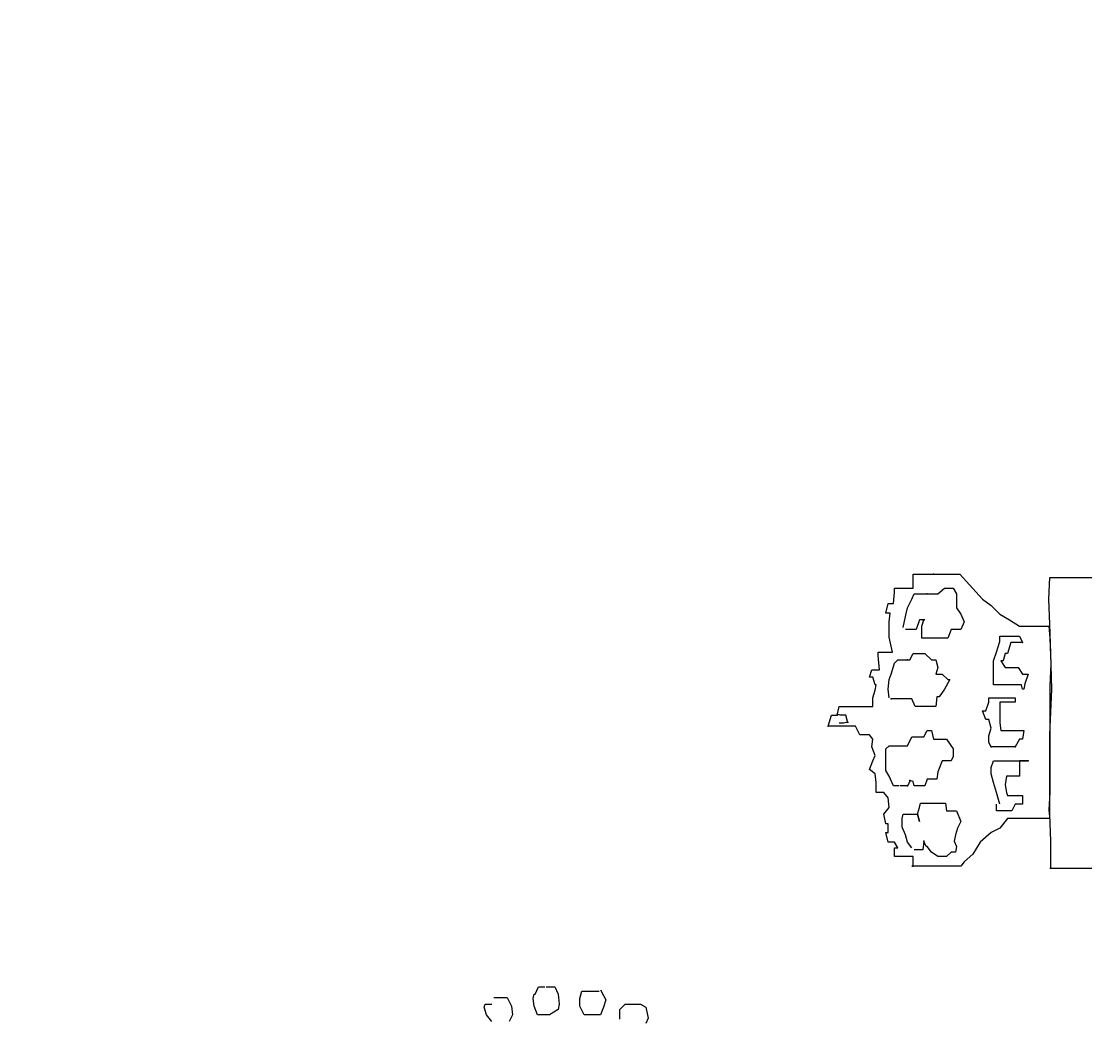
# Model space of a CAD drawing. Extents: x 729854 to 730444, y 4373781 to 4374808.
# Drawn here: x 729875.6 to 729885.4, y 4374648.42 to 4374657.61 of the extents above; entities that cross this region are included whole.
import ezdxf

# ---------------------------------------------------------------- set-up
doc = ezdxf.new("R2010")
doc.units = 0
doc.layers.get('0').update_dxf_attribs({"linetype": 'CONTINUOUS'})

msp = doc.modelspace()

# ---------------------------------------------------------------- linework, layer by layer
at = {"color": 0, "linetype": 'CONTINUOUS'}
for p, q in [((729883.81, 4374652.39), (729883.81, 4374652.52)), ((729883.81, 4374652.52), (729883.84, 4374652.52)), ((729883.81, 4374652.39), (729883.81, 4374652.52)), ((729883.81, 4374652.52), (729883.84, 4374652.52)), ((729883.84, 4374652.52), (729883.88, 4374652.52)), ((729883.84, 4374652.52), (729883.88, 4374652.52)), ((729883.88, 4374652.52), (729883.92, 4374652.52)), ((729883.88, 4374652.52), (729883.92, 4374652.52)), ((729883.92, 4374652.52), (729883.94, 4374652.52)), ((729883.92, 4374652.52), (729883.94, 4374652.52)), ((729883.94, 4374652.52), (729884, 4374652.52)), ((729883.94, 4374652.52), (729884, 4374652.52)), ((729884, 4374652.52), (729884.05, 4374652.52)), ((729884, 4374652.52), (729884.05, 4374652.52)), ((729884.05, 4374652.52), (729884.09, 4374652.52)), ((729884.05, 4374652.52), (729884.09, 4374652.52)), ((729884.09, 4374652.52), (729884.14, 4374652.52)), ((729884.09, 4374652.52), (729884.14, 4374652.52)), ((729884.14, 4374652.52), (729884.19, 4374652.52)), ((729884.14, 4374652.52), (729884.19, 4374652.52)), ((729884.19, 4374652.52), (729884.24, 4374652.52)), ((729884.19, 4374652.52), (729884.24, 4374652.52)), ((729884.24, 4374652.52), (729884.33, 4374652.42)), ((729884.24, 4374652.52), (729884.33, 4374652.42)), ((729885.06, 4374652.29), (729885.07, 4374652.49)), ((729885.06, 4374652.29), (729885.07, 4374652.49)), ((729885.07, 4374652.49), (729885.14, 4374652.49)), ((729885.07, 4374652.49), (729885.14, 4374652.49)), ((729885.14, 4374652.49), (729885.29, 4374652.49)), ((729885.14, 4374652.49), (729885.29, 4374652.49)), ((729885.29, 4374652.49), (729885.5, 4374652.49)), ((729885.29, 4374652.49), (729885.5, 4374652.49)), ((729883.64, 4374652.35), (729883.64, 4374652.39)), ((729883.64, 4374652.39), (729883.68, 4374652.39)), ((729883.64, 4374652.35), (729883.64, 4374652.39)), ((729883.64, 4374652.39), (729883.68, 4374652.39)), ((729883.68, 4374652.39), (729883.72, 4374652.39)), ((729883.68, 4374652.39), (729883.72, 4374652.39)), ((729883.72, 4374652.39), (729883.76, 4374652.39)), ((729883.72, 4374652.39), (729883.76, 4374652.39)), ((729883.76, 4374652.39), (729883.81, 4374652.39)), ((729883.76, 4374652.39), (729883.81, 4374652.39)), ((729884.04, 4374652.34), (729884.1, 4374652.39)), ((729884.04, 4374652.34), (729884.1, 4374652.39)), ((729884.1, 4374652.39), (729884.18, 4374652.39)), ((729884.1, 4374652.39), (729884.18, 4374652.39)), ((729884.18, 4374652.39), (729884.21, 4374652.34)), ((729884.18, 4374652.39), (729884.21, 4374652.34)), ((729884.33, 4374652.42), (729884.45, 4374652.29)), ((729884.33, 4374652.42), (729884.45, 4374652.29)), ((729883.63, 4374652.25), (729883.64, 4374652.35)), ((729883.63, 4374652.25), (729883.64, 4374652.35)), ((729883.76, 4374652.21), (729883.8, 4374652.29)), ((729883.76, 4374652.21), (729883.8, 4374652.29)), ((729883.8, 4374652.29), (729883.82, 4374652.34)), ((729883.8, 4374652.29), (729883.82, 4374652.34)), ((729883.82, 4374652.34), (729883.87, 4374652.34)), ((729883.82, 4374652.34), (729883.87, 4374652.34)), ((729883.87, 4374652.34), (729883.92, 4374652.34)), ((729883.87, 4374652.34), (729883.92, 4374652.34)), ((729883.92, 4374652.34), (729883.94, 4374652.34)), ((729883.92, 4374652.34), (729883.94, 4374652.34)), ((729883.94, 4374652.34), (729883.98, 4374652.34)), ((729883.94, 4374652.34), (729883.98, 4374652.34)), ((729883.98, 4374652.34), (729884, 4374652.34)), ((729883.98, 4374652.34), (729884, 4374652.34)), ((729884, 4374652.34), (729884.04, 4374652.34)), ((729884, 4374652.34), (729884.04, 4374652.34)), ((729884.21, 4374652.34), (729884.21, 4374652.27)), ((729884.21, 4374652.34), (729884.21, 4374652.27)), ((729884.45, 4374652.29), (729884.53, 4374652.23)), ((729884.45, 4374652.29), (729884.53, 4374652.23)), ((729885.07, 4374652.06), (729885.06, 4374652.29)), ((729885.07, 4374652.06), (729885.06, 4374652.29)), ((729883.56, 4374652.16), (729883.58, 4374652.25)), ((729883.56, 4374652.16), (729883.58, 4374652.25)), ((729883.58, 4374652.25), (729883.63, 4374652.25)), ((729883.58, 4374652.25), (729883.63, 4374652.25)), ((729883.74, 4374652.13), (729883.76, 4374652.21)), ((729883.74, 4374652.13), (729883.76, 4374652.21)), ((729884.21, 4374652.27), (729884.21, 4374652.21)), ((729884.21, 4374652.27), (729884.21, 4374652.21)), ((729884.21, 4374652.21), (729884.25, 4374652.15)), ((729884.21, 4374652.21), (729884.25, 4374652.15)), ((729884.53, 4374652.23), (729884.61, 4374652.15)), ((729884.53, 4374652.23), (729884.61, 4374652.15)), ((729883.6, 4374652.16), (729883.56, 4374652.16)), ((729883.6, 4374652.16), (729883.56, 4374652.16)), ((729883.59, 4374652.08), (729883.6, 4374652.16)), ((729883.59, 4374652.08), (729883.6, 4374652.16)), ((729883.59, 4374651.94), (729883.59, 4374652.08)), ((729883.59, 4374651.94), (729883.59, 4374652.08)), ((729883.72, 4374652.03), (729883.74, 4374652.13)), ((729883.72, 4374652.03), (729883.74, 4374652.13)), ((729883.87, 4374652.1), (729883.84, 4374652.01)), ((729883.87, 4374652.1), (729883.84, 4374652.01)), ((729883.89, 4374652.1), (729883.87, 4374652.1)), ((729883.89, 4374652.1), (729883.87, 4374652.1)), ((729883.89, 4374652.04), (729883.91, 4374652.1)), ((729883.91, 4374652.1), (729883.89, 4374652.1)), ((729883.89, 4374652.04), (729883.91, 4374652.1)), ((729883.91, 4374652.1), (729883.89, 4374652.1)), ((729883.91, 4374652.1), (729883.92, 4374652.1)), ((729883.92, 4374652.1), (729883.91, 4374652.1)), ((729883.91, 4374652.1), (729883.92, 4374652.1)), ((729883.92, 4374652.1), (729883.91, 4374652.1)), ((729884.25, 4374652.15), (729884.28, 4374652.08)), ((729884.25, 4374652.15), (729884.28, 4374652.08)), ((729884.28, 4374652.08), (729884.25, 4374652.01)), ((729884.28, 4374652.08), (729884.25, 4374652.01)), ((729884.61, 4374652.15), (729884.7, 4374652.1)), ((729884.61, 4374652.15), (729884.7, 4374652.1)), ((729884.7, 4374652.1), (729884.79, 4374652.04)), ((729884.7, 4374652.1), (729884.79, 4374652.04)), ((729883.76, 4374652.01), (729883.74, 4374652.01)), ((729883.76, 4374652.01), (729883.74, 4374652.01)), ((729883.8, 4374652.01), (729883.76, 4374652.01)), ((729883.8, 4374652.01), (729883.76, 4374652.01)), ((729883.84, 4374652.01), (729883.8, 4374652.01)), ((729883.84, 4374652.01), (729883.8, 4374652.01)), ((729883.89, 4374651.93), (729883.89, 4374652.04)), ((729883.89, 4374651.93), (729883.89, 4374652.04)), ((729884.16, 4374652.01), (729884.13, 4374651.93)), ((729884.16, 4374652.01), (729884.13, 4374651.93)), ((729884.19, 4374652.01), (729884.16, 4374652.01)), ((729884.19, 4374652.01), (729884.16, 4374652.01)), ((729884.25, 4374652.01), (729884.19, 4374652.01)), ((729884.25, 4374652.01), (729884.19, 4374652.01)), ((729884.79, 4374652.04), (729884.83, 4374652.04)), ((729884.79, 4374652.04), (729884.83, 4374652.04)), ((729884.83, 4374652.04), (729884.9, 4374652.04)), ((729884.83, 4374652.04), (729884.9, 4374652.04)), ((729884.9, 4374652.04), (729884.99, 4374652.04)), ((729884.9, 4374652.04), (729884.99, 4374652.04)), ((729884.99, 4374652.04), (729885.02, 4374652.04)), ((729884.99, 4374652.04), (729885.02, 4374652.04)), ((729885.02, 4374652.04), (729885.06, 4374652.04)), ((729885.02, 4374652.04), (729885.06, 4374652.04)), ((729885.06, 4374652.04), (729885.07, 4374651.93)), ((729885.06, 4374652.04), (729885.07, 4374651.93)), ((729885.08, 4374651.79), (729885.07, 4374652.06)), ((729885.08, 4374651.79), (729885.07, 4374652.06)), ((729883.62, 4374651.8), (729883.59, 4374651.94)), ((729883.62, 4374651.8), (729883.59, 4374651.94)), ((729883.92, 4374651.93), (729883.89, 4374651.93)), ((729883.92, 4374651.93), (729883.89, 4374651.93)), ((729883.98, 4374651.93), (729883.92, 4374651.93)), ((729883.98, 4374651.93), (729883.92, 4374651.93)), ((729884.03, 4374651.93), (729883.98, 4374651.93)), ((729884.03, 4374651.93), (729883.98, 4374651.93)), ((729884.1, 4374651.93), (729884.03, 4374651.93)), ((729884.1, 4374651.93), (729884.03, 4374651.93)), ((729884.13, 4374651.93), (729884.1, 4374651.93)), ((729884.13, 4374651.93), (729884.1, 4374651.93)), ((729884.58, 4374651.8), (729884.61, 4374651.9)), ((729884.58, 4374651.8), (729884.61, 4374651.9)), ((729884.61, 4374651.9), (729884.61, 4374651.95)), ((729884.61, 4374651.95), (729884.64, 4374651.95)), ((729884.61, 4374651.9), (729884.61, 4374651.95)), ((729884.61, 4374651.95), (729884.64, 4374651.95)), ((729884.64, 4374651.95), (729884.68, 4374651.95)), ((729884.64, 4374651.95), (729884.68, 4374651.95)), ((729884.68, 4374651.95), (729884.72, 4374651.95)), ((729884.68, 4374651.95), (729884.72, 4374651.95)), ((729884.71, 4374651.89), (729884.68, 4374651.79)), ((729884.71, 4374651.89), (729884.68, 4374651.79)), ((729884.75, 4374651.89), (729884.71, 4374651.89)), ((729884.75, 4374651.89), (729884.71, 4374651.89)), ((729884.72, 4374651.95), (729884.79, 4374651.95)), ((729884.72, 4374651.95), (729884.79, 4374651.95)), ((729884.82, 4374651.89), (729884.75, 4374651.89)), ((729884.82, 4374651.89), (729884.75, 4374651.89)), ((729884.79, 4374651.95), (729884.82, 4374651.89)), ((729884.79, 4374651.95), (729884.82, 4374651.89)), ((729885.07, 4374651.93), (729885.08, 4374651.69)), ((729885.07, 4374651.93), (729885.08, 4374651.69)), ((729883.49, 4374651.77), (729883.49, 4374651.8)), ((729883.49, 4374651.8), (729883.51, 4374651.8)), ((729883.49, 4374651.77), (729883.49, 4374651.8)), ((729883.49, 4374651.8), (729883.51, 4374651.8)), ((729883.51, 4374651.8), (729883.55, 4374651.8)), ((729883.51, 4374651.8), (729883.55, 4374651.8)), ((729883.55, 4374651.8), (729883.59, 4374651.8)), ((729883.55, 4374651.8), (729883.59, 4374651.8)), ((729883.59, 4374651.8), (729883.62, 4374651.8)), ((729883.59, 4374651.8), (729883.62, 4374651.8)), ((729883.78, 4374651.73), (729883.81, 4374651.79)), ((729883.78, 4374651.73), (729883.81, 4374651.79)), ((729883.81, 4374651.79), (729883.84, 4374651.79)), ((729883.81, 4374651.79), (729883.84, 4374651.79)), ((729883.84, 4374651.79), (729883.92, 4374651.79)), ((729883.84, 4374651.79), (729883.92, 4374651.79)), ((729883.92, 4374651.79), (729883.98, 4374651.73)), ((729883.92, 4374651.79), (729883.98, 4374651.73)), ((729884.55, 4374651.72), (729884.58, 4374651.8)), ((729884.55, 4374651.72), (729884.58, 4374651.8)), ((729884.66, 4374651.79), (729884.64, 4374651.72)), ((729884.66, 4374651.79), (729884.64, 4374651.72)), ((729884.68, 4374651.79), (729884.66, 4374651.79)), ((729884.68, 4374651.79), (729884.66, 4374651.79)), ((729885.09, 4374651.46), (729885.08, 4374651.79)), ((729885.09, 4374651.46), (729885.08, 4374651.79)), ((729883.5, 4374651.64), (729883.49, 4374651.77)), ((729883.5, 4374651.64), (729883.49, 4374651.77)), ((729883.61, 4374651.6), (729883.64, 4374651.7)), ((729883.61, 4374651.6), (729883.64, 4374651.7)), ((729883.64, 4374651.7), (729883.67, 4374651.73)), ((729883.64, 4374651.7), (729883.67, 4374651.73)), ((729883.67, 4374651.73), (729883.69, 4374651.73)), ((729883.67, 4374651.73), (729883.69, 4374651.73)), ((729883.69, 4374651.73), (729883.72, 4374651.73)), ((729883.69, 4374651.73), (729883.72, 4374651.73)), ((729883.72, 4374651.73), (729883.76, 4374651.73)), ((729883.72, 4374651.73), (729883.76, 4374651.73)), ((729883.76, 4374651.73), (729883.78, 4374651.73)), ((729883.76, 4374651.73), (729883.78, 4374651.73)), ((729883.98, 4374651.73), (729884.02, 4374651.73)), ((729883.98, 4374651.73), (729884.02, 4374651.73)), ((729884.02, 4374651.73), (729884.04, 4374651.66)), ((729884.02, 4374651.73), (729884.04, 4374651.66)), ((729884.55, 4374651.66), (729884.55, 4374651.72)), ((729884.55, 4374651.66), (729884.55, 4374651.72)), ((729884.64, 4374651.72), (729884.62, 4374651.72)), ((729884.62, 4374651.72), (729884.66, 4374651.66)), ((729884.64, 4374651.72), (729884.62, 4374651.72)), ((729884.62, 4374651.72), (729884.66, 4374651.66)), ((729885.08, 4374651.69), (729885.07, 4374651.49)), ((729885.08, 4374651.69), (729885.07, 4374651.49)), ((729883.41, 4374651.57), (729883.43, 4374651.64)), ((729883.41, 4374651.57), (729883.43, 4374651.64)), ((729883.43, 4374651.64), (729883.46, 4374651.64)), ((729883.43, 4374651.64), (729883.46, 4374651.64)), ((729883.46, 4374651.64), (729883.49, 4374651.64)), ((729883.46, 4374651.64), (729883.49, 4374651.64)), ((729883.49, 4374651.64), (729883.5, 4374651.64)), ((729883.49, 4374651.64), (729883.5, 4374651.64)), ((729883.59, 4374651.55), (729883.61, 4374651.6)), ((729883.59, 4374651.55), (729883.61, 4374651.6)), ((729884.04, 4374651.66), (729884.02, 4374651.6)), ((729884.04, 4374651.66), (729884.02, 4374651.6)), ((729884.02, 4374651.6), (729884.08, 4374651.6)), ((729884.02, 4374651.6), (729884.08, 4374651.6)), ((729884.08, 4374651.6), (729884.13, 4374651.55)), ((729884.08, 4374651.6), (729884.13, 4374651.55)), ((729884.55, 4374651.57), (729884.55, 4374651.66)), ((729884.55, 4374651.57), (729884.55, 4374651.66)), ((729884.66, 4374651.66), (729884.7, 4374651.66)), ((729884.66, 4374651.66), (729884.7, 4374651.66)), ((729884.7, 4374651.66), (729884.74, 4374651.66)), ((729884.7, 4374651.66), (729884.74, 4374651.66)), ((729884.74, 4374651.66), (729884.78, 4374651.66)), ((729884.74, 4374651.66), (729884.78, 4374651.66)), ((729884.78, 4374651.66), (729884.82, 4374651.6)), ((729884.78, 4374651.66), (729884.82, 4374651.6)), ((729884.82, 4374651.6), (729884.83, 4374651.6)), ((729884.82, 4374651.6), (729884.83, 4374651.6)), ((729884.83, 4374651.6), (729884.87, 4374651.6)), ((729884.83, 4374651.6), (729884.87, 4374651.6)), ((729884.87, 4374651.6), (729884.84, 4374651.51)), ((729884.87, 4374651.6), (729884.84, 4374651.51)), ((729883.44, 4374651.57), (729883.41, 4374651.57)), ((729883.44, 4374651.57), (729883.41, 4374651.57)), ((729883.46, 4374651.5), (729883.44, 4374651.57)), ((729883.46, 4374651.5), (729883.44, 4374651.57)), ((729883.46, 4374651.45), (729883.47, 4374651.5)), ((729883.47, 4374651.5), (729883.46, 4374651.5)), ((729883.46, 4374651.45), (729883.47, 4374651.5)), ((729883.47, 4374651.5), (729883.46, 4374651.5)), ((729883.58, 4374651.46), (729883.59, 4374651.55)), ((729883.58, 4374651.46), (729883.59, 4374651.55)), ((729884.15, 4374651.55), (729884.1, 4374651.46)), ((729884.15, 4374651.55), (729884.1, 4374651.46)), ((729884.13, 4374651.55), (729884.15, 4374651.55)), ((729884.13, 4374651.55), (729884.15, 4374651.55)), ((729884.55, 4374651.5), (729884.55, 4374651.57)), ((729884.55, 4374651.5), (729884.55, 4374651.57)), ((729884.58, 4374651.5), (729884.55, 4374651.5)), ((729884.58, 4374651.5), (729884.55, 4374651.5)), ((729884.64, 4374651.5), (729884.58, 4374651.5)), ((729884.64, 4374651.5), (729884.58, 4374651.5)), ((729884.72, 4374651.5), (729884.64, 4374651.5)), ((729884.72, 4374651.5), (729884.64, 4374651.5)), ((729884.79, 4374651.5), (729884.72, 4374651.5)), ((729884.79, 4374651.5), (729884.72, 4374651.5)), ((729884.81, 4374651.5), (729884.79, 4374651.5)), ((729884.81, 4374651.5), (729884.79, 4374651.5)), ((729884.82, 4374651.46), (729884.81, 4374651.5)), ((729884.82, 4374651.46), (729884.81, 4374651.5)), ((729884.84, 4374651.51), (729884.83, 4374651.46)), ((729884.84, 4374651.51), (729884.83, 4374651.46)), ((729885.07, 4374651.49), (729885.07, 4374651.27)), ((729885.07, 4374651.49), (729885.07, 4374651.27)), ((729883.44, 4374651.38), (729883.46, 4374651.45)), ((729883.44, 4374651.38), (729883.46, 4374651.45)), ((729883.59, 4374651.38), (729883.58, 4374651.46)), ((729883.59, 4374651.38), (729883.58, 4374651.46)), ((729884.03, 4374651.39), (729884.02, 4374651.3)), ((729884.03, 4374651.39), (729884.02, 4374651.3)), ((729884.05, 4374651.39), (729884.03, 4374651.39)), ((729884.05, 4374651.39), (729884.03, 4374651.39)), ((729884.1, 4374651.46), (729884.05, 4374651.39)), ((729884.1, 4374651.46), (729884.05, 4374651.39)), ((729884.83, 4374651.46), (729884.82, 4374651.46)), ((729884.83, 4374651.46), (729884.82, 4374651.46)), ((729885.07, 4374651.04), (729885.09, 4374651.46)), ((729885.07, 4374651.04), (729885.09, 4374651.46)), ((729883.11, 4374651.22), (729883.13, 4374651.3)), ((729883.11, 4374651.22), (729883.13, 4374651.3)), ((729883.13, 4374651.3), (729883.15, 4374651.3)), ((729883.13, 4374651.3), (729883.15, 4374651.3)), ((729883.15, 4374651.3), (729883.19, 4374651.3)), ((729883.15, 4374651.3), (729883.19, 4374651.3)), ((729883.19, 4374651.3), (729883.24, 4374651.3)), ((729883.19, 4374651.3), (729883.24, 4374651.3)), ((729883.24, 4374651.3), (729883.3, 4374651.3)), ((729883.24, 4374651.3), (729883.3, 4374651.3)), ((729883.3, 4374651.3), (729883.34, 4374651.3)), ((729883.3, 4374651.3), (729883.34, 4374651.3)), ((729883.34, 4374651.3), (729883.38, 4374651.3)), ((729883.34, 4374651.3), (729883.38, 4374651.3)), ((729883.38, 4374651.3), (729883.41, 4374651.3)), ((729883.38, 4374651.3), (729883.41, 4374651.3)), ((729883.41, 4374651.3), (729883.43, 4374651.3)), ((729883.41, 4374651.3), (729883.43, 4374651.3)), ((729883.43, 4374651.3), (729883.44, 4374651.3)), ((729883.43, 4374651.3), (729883.44, 4374651.3)), ((729883.44, 4374651.3), (729883.44, 4374651.38)), ((729883.44, 4374651.3), (729883.44, 4374651.38)), ((729883.64, 4374651.37), (729883.61, 4374651.37)), ((729883.64, 4374651.37), (729883.61, 4374651.37)), ((729883.68, 4374651.37), (729883.64, 4374651.37)), ((729883.68, 4374651.37), (729883.64, 4374651.37)), ((729883.72, 4374651.37), (729883.68, 4374651.37)), ((729883.72, 4374651.37), (729883.68, 4374651.37)), ((729883.74, 4374651.37), (729883.72, 4374651.37)), ((729883.74, 4374651.37), (729883.72, 4374651.37)), ((729883.76, 4374651.37), (729883.74, 4374651.37)), ((729883.76, 4374651.37), (729883.74, 4374651.37)), ((729883.8, 4374651.37), (729883.76, 4374651.37)), ((729883.8, 4374651.37), (729883.76, 4374651.37)), ((729883.83, 4374651.3), (729883.8, 4374651.37)), ((729883.83, 4374651.3), (729883.8, 4374651.37)), ((729883.87, 4374651.3), (729883.83, 4374651.3)), ((729883.87, 4374651.3), (729883.83, 4374651.3)), ((729883.94, 4374651.3), (729883.87, 4374651.3)), ((729883.94, 4374651.3), (729883.87, 4374651.3)), ((729884, 4374651.3), (729883.94, 4374651.3)), ((729884, 4374651.3), (729883.94, 4374651.3)), ((729884.02, 4374651.3), (729884, 4374651.3)), ((729884.02, 4374651.3), (729884, 4374651.3)), ((729884.48, 4374651.26), (729884.51, 4374651.34)), ((729884.48, 4374651.26), (729884.51, 4374651.34)), ((729884.51, 4374651.34), (729884.51, 4374651.38)), ((729884.51, 4374651.38), (729884.53, 4374651.38)), ((729884.51, 4374651.34), (729884.51, 4374651.38)), ((729884.51, 4374651.38), (729884.53, 4374651.38)), ((729884.53, 4374651.38), (729884.58, 4374651.38)), ((729884.53, 4374651.38), (729884.58, 4374651.38)), ((729884.58, 4374651.38), (729884.66, 4374651.38)), ((729884.58, 4374651.38), (729884.66, 4374651.38)), ((729884.64, 4374651.34), (729884.61, 4374651.34)), ((729884.61, 4374651.34), (729884.61, 4374651.19)), ((729884.64, 4374651.34), (729884.61, 4374651.34)), ((729884.61, 4374651.34), (729884.61, 4374651.19)), ((729884.68, 4374651.34), (729884.64, 4374651.34)), ((729884.68, 4374651.34), (729884.64, 4374651.34)), ((729884.66, 4374651.38), (729884.71, 4374651.38)), ((729884.66, 4374651.38), (729884.71, 4374651.38)), ((729884.72, 4374651.34), (729884.68, 4374651.34)), ((729884.72, 4374651.34), (729884.68, 4374651.34)), ((729884.71, 4374651.38), (729884.75, 4374651.38)), ((729884.71, 4374651.38), (729884.75, 4374651.38)), ((729884.75, 4374651.34), (729884.72, 4374651.34)), ((729884.75, 4374651.34), (729884.72, 4374651.34)), ((729884.75, 4374651.38), (729884.75, 4374651.34)), ((729884.75, 4374651.38), (729884.75, 4374651.34)), ((729883.03, 4374651.12), (729883.06, 4374651.22)), ((729883.03, 4374651.12), (729883.06, 4374651.22)), ((729883.06, 4374651.22), (729883.1, 4374651.22)), ((729883.06, 4374651.22), (729883.1, 4374651.22)), ((729883.1, 4374651.22), (729883.11, 4374651.22)), ((729883.1, 4374651.22), (729883.11, 4374651.22)), ((729883.14, 4374651.22), (729883.11, 4374651.23)), ((729883.11, 4374651.23), (729883.11, 4374651.22)), ((729883.14, 4374651.22), (729883.11, 4374651.23)), ((729883.11, 4374651.23), (729883.11, 4374651.22)), ((729883.19, 4374651.22), (729883.14, 4374651.22)), ((729883.19, 4374651.22), (729883.14, 4374651.22)), ((729883.21, 4374651.15), (729883.19, 4374651.22)), ((729883.21, 4374651.15), (729883.19, 4374651.22)), ((729884.48, 4374651.18), (729884.45, 4374651.26)), ((729884.45, 4374651.26), (729884.48, 4374651.26)), ((729884.48, 4374651.18), (729884.45, 4374651.26)), ((729884.45, 4374651.26), (729884.48, 4374651.26)), ((729885.07, 4374651.27), (729885.07, 4374651)), ((729885.07, 4374651.27), (729885.07, 4374651)), ((729883.04, 4374651.12), (729883.03, 4374651.12)), ((729883.04, 4374651.12), (729883.03, 4374651.12)), ((729883.1, 4374651.12), (729883.04, 4374651.12)), ((729883.1, 4374651.12), (729883.04, 4374651.12)), ((729883.15, 4374651.12), (729883.1, 4374651.12)), ((729883.15, 4374651.12), (729883.1, 4374651.12)), ((729883.13, 4374651.15), (729883.17, 4374651.15)), ((729883.13, 4374651.15), (729883.17, 4374651.15)), ((729883.2, 4374651.12), (729883.15, 4374651.12)), ((729883.2, 4374651.12), (729883.15, 4374651.12)), ((729883.17, 4374651.15), (729883.21, 4374651.16)), ((729883.17, 4374651.15), (729883.21, 4374651.16)), ((729883.24, 4374651.12), (729883.2, 4374651.12)), ((729883.24, 4374651.12), (729883.2, 4374651.12)), ((729883.21, 4374651.16), (729883.21, 4374651.15)), ((729883.21, 4374651.16), (729883.21, 4374651.15)), ((729883.28, 4374651.12), (729883.24, 4374651.12)), ((729883.28, 4374651.12), (729883.24, 4374651.12)), ((729883.32, 4374651.04), (729883.28, 4374651.12)), ((729883.32, 4374651.04), (729883.28, 4374651.12)), ((729884.51, 4374651.18), (729884.48, 4374651.18)), ((729884.51, 4374651.18), (729884.48, 4374651.18)), ((729884.53, 4374651.1), (729884.51, 4374651.18)), ((729884.53, 4374651.1), (729884.51, 4374651.18)), ((729884.51, 4374651.03), (729884.53, 4374651.1)), ((729884.51, 4374651.03), (729884.53, 4374651.1)), ((729884.61, 4374651.19), (729884.61, 4374651.15)), ((729884.61, 4374651.19), (729884.61, 4374651.15)), ((729884.61, 4374651.15), (729884.62, 4374651.08)), ((729884.61, 4374651.15), (729884.62, 4374651.08)), ((729883.38, 4374651.04), (729883.32, 4374651.04)), ((729883.38, 4374651.04), (729883.32, 4374651.04)), ((729883.41, 4374651.04), (729883.38, 4374651.04)), ((729883.41, 4374651.04), (729883.38, 4374651.04)), ((729883.44, 4374651), (729883.41, 4374651.04)), ((729883.44, 4374651), (729883.41, 4374651.04)), ((729883.43, 4374650.93), (729883.44, 4374651)), ((729883.43, 4374650.93), (729883.44, 4374651)), ((729883.76, 4374650.94), (729883.8, 4374651.02)), ((729883.76, 4374650.94), (729883.8, 4374651.02)), ((729883.8, 4374651.02), (729883.91, 4374651.02)), ((729883.8, 4374651.02), (729883.91, 4374651.02)), ((729883.91, 4374651.02), (729883.94, 4374651.08)), ((729883.91, 4374651.02), (729883.94, 4374651.08)), ((729883.94, 4374651.08), (729883.98, 4374651.08)), ((729883.94, 4374651.08), (729883.98, 4374651.08)), ((729883.98, 4374651.08), (729884, 4374651)), ((729883.98, 4374651.08), (729884, 4374651)), ((729884, 4374651), (729884.04, 4374651)), ((729884, 4374651), (729884.04, 4374651)), ((729884.04, 4374651), (729884.12, 4374651)), ((729884.04, 4374651), (729884.12, 4374651)), ((729884.12, 4374651), (729884.18, 4374650.91)), ((729884.12, 4374651), (729884.18, 4374650.91)), ((729884.51, 4374650.97), (729884.51, 4374651.03)), ((729884.51, 4374650.97), (729884.51, 4374651.03)), ((729884.62, 4374651.08), (729884.64, 4374651.08)), ((729884.62, 4374651.08), (729884.64, 4374651.08)), ((729884.64, 4374651.08), (729884.66, 4374651.08)), ((729884.64, 4374651.08), (729884.66, 4374651.08)), ((729884.66, 4374651.08), (729884.7, 4374651.08)), ((729884.66, 4374651.08), (729884.7, 4374651.08)), ((729884.7, 4374651.08), (729884.75, 4374651.08)), ((729884.7, 4374651.08), (729884.75, 4374651.08)), ((729884.75, 4374651.08), (729884.79, 4374651.08)), ((729884.75, 4374651.08), (729884.79, 4374651.08)), ((729884.79, 4374651), (729884.75, 4374650.93)), ((729884.79, 4374651), (729884.75, 4374650.93)), ((729884.79, 4374651.08), (729884.83, 4374651.08)), ((729884.79, 4374651.08), (729884.83, 4374651.08)), ((729884.82, 4374651), (729884.79, 4374651)), ((729884.82, 4374651), (729884.79, 4374651)), ((729884.83, 4374651.08), (729884.82, 4374651)), ((729884.83, 4374651.08), (729884.82, 4374651)), ((729885.07, 4374650.7), (729885.07, 4374651.04)), ((729885.07, 4374650.7), (729885.07, 4374651.04)), ((729885.07, 4374651), (729885.07, 4374650.74)), ((729885.07, 4374651), (729885.07, 4374650.74)), ((729883.46, 4374650.85), (729883.43, 4374650.93)), ((729883.46, 4374650.85), (729883.43, 4374650.93)), ((729883.56, 4374650.91), (729883.59, 4374650.94)), ((729883.56, 4374650.91), (729883.59, 4374650.94)), ((729883.56, 4374650.8), (729883.56, 4374650.91)), ((729883.56, 4374650.8), (729883.56, 4374650.91)), ((729883.59, 4374650.94), (729883.61, 4374650.94)), ((729883.59, 4374650.94), (729883.61, 4374650.94)), ((729883.61, 4374650.94), (729883.64, 4374650.94)), ((729883.61, 4374650.94), (729883.64, 4374650.94)), ((729883.64, 4374650.94), (729883.69, 4374650.94)), ((729883.64, 4374650.94), (729883.69, 4374650.94)), ((729883.69, 4374650.94), (729883.72, 4374650.94)), ((729883.69, 4374650.94), (729883.72, 4374650.94)), ((729883.72, 4374650.94), (729883.76, 4374650.94)), ((729883.72, 4374650.94), (729883.76, 4374650.94)), ((729884.18, 4374650.91), (729884.18, 4374650.84)), ((729884.18, 4374650.91), (729884.18, 4374650.84)), ((729884.53, 4374650.93), (729884.51, 4374650.97)), ((729884.53, 4374650.93), (729884.51, 4374650.97)), ((729884.61, 4374650.93), (729884.53, 4374650.93)), ((729884.61, 4374650.93), (729884.53, 4374650.93)), ((729884.64, 4374650.93), (729884.61, 4374650.93)), ((729884.64, 4374650.93), (729884.61, 4374650.93)), ((729884.7, 4374650.93), (729884.64, 4374650.93)), ((729884.7, 4374650.93), (729884.64, 4374650.93)), ((729884.74, 4374650.93), (729884.7, 4374650.93)), ((729884.74, 4374650.93), (729884.7, 4374650.93)), ((729884.75, 4374650.93), (729884.74, 4374650.93)), ((729884.75, 4374650.93), (729884.74, 4374650.93)), ((729883.44, 4374650.8), (729883.46, 4374650.85)), ((729883.44, 4374650.8), (729883.46, 4374650.85)), ((729884.18, 4374650.84), (729884.16, 4374650.8)), ((729884.18, 4374650.84), (729884.16, 4374650.8)), ((729883.41, 4374650.72), (729883.44, 4374650.8)), ((729883.41, 4374650.72), (729883.44, 4374650.8)), ((729883.46, 4374650.68), (729883.41, 4374650.72)), ((729883.46, 4374650.68), (729883.41, 4374650.72)), ((729883.56, 4374650.71), (729883.56, 4374650.8)), ((729883.56, 4374650.71), (729883.56, 4374650.8)), ((729883.59, 4374650.66), (729883.56, 4374650.71)), ((729883.59, 4374650.66), (729883.56, 4374650.71)), ((729884.08, 4374650.8), (729884.04, 4374650.7)), ((729884.08, 4374650.8), (729884.04, 4374650.7)), ((729884.11, 4374650.8), (729884.08, 4374650.8)), ((729884.11, 4374650.8), (729884.08, 4374650.8)), ((729884.16, 4374650.8), (729884.11, 4374650.8)), ((729884.16, 4374650.8), (729884.11, 4374650.8)), ((729884.53, 4374650.74), (729884.55, 4374650.8)), ((729884.53, 4374650.74), (729884.55, 4374650.8)), ((729884.53, 4374650.68), (729884.53, 4374650.74)), ((729884.53, 4374650.68), (729884.53, 4374650.74)), ((729884.55, 4374650.8), (729884.61, 4374650.8)), ((729884.55, 4374650.8), (729884.61, 4374650.8)), ((729884.61, 4374650.8), (729884.66, 4374650.8)), ((729884.61, 4374650.8), (729884.66, 4374650.8)), ((729884.66, 4374650.8), (729884.7, 4374650.8)), ((729884.66, 4374650.8), (729884.7, 4374650.8)), ((729884.7, 4374650.8), (729884.72, 4374650.8)), ((729884.7, 4374650.8), (729884.72, 4374650.8)), ((729884.72, 4374650.8), (729884.74, 4374650.8)), ((729884.72, 4374650.8), (729884.74, 4374650.8)), ((729884.74, 4374650.8), (729884.78, 4374650.8)), ((729884.74, 4374650.8), (729884.78, 4374650.8)), ((729884.78, 4374650.8), (729884.79, 4374650.8)), ((729884.78, 4374650.8), (729884.79, 4374650.8)), ((729884.79, 4374650.8), (729884.81, 4374650.8)), ((729884.81, 4374650.8), (729884.79, 4374650.8)), ((729884.79, 4374650.8), (729884.79, 4374650.66)), ((729884.79, 4374650.8), (729884.81, 4374650.8)), ((729884.81, 4374650.8), (729884.79, 4374650.8)), ((729884.79, 4374650.8), (729884.79, 4374650.66)), ((729884.81, 4374650.8), (729884.82, 4374650.8)), ((729884.83, 4374650.8), (729884.81, 4374650.8)), ((729884.81, 4374650.8), (729884.82, 4374650.8)), ((729884.83, 4374650.8), (729884.81, 4374650.8)), ((729884.82, 4374650.8), (729884.84, 4374650.8)), ((729884.82, 4374650.8), (729884.84, 4374650.8)), ((729884.87, 4374650.8), (729884.83, 4374650.8)), ((729884.87, 4374650.8), (729884.83, 4374650.8)), ((729884.84, 4374650.8), (729884.87, 4374650.8)), ((729884.84, 4374650.8), (729884.87, 4374650.8)), ((729885.07, 4374650.74), (729885.07, 4374650.51)), ((729885.07, 4374650.74), (729885.07, 4374650.51)), ((729883.47, 4374650.6), (729883.46, 4374650.68)), ((729883.47, 4374650.6), (729883.46, 4374650.68)), ((729883.63, 4374650.57), (729883.59, 4374650.66)), ((729883.63, 4374650.57), (729883.59, 4374650.66)), ((729883.78, 4374650.61), (729883.76, 4374650.57)), ((729883.78, 4374650.61), (729883.76, 4374650.57)), ((729883.81, 4374650.61), (729883.78, 4374650.62)), ((729883.78, 4374650.62), (729883.78, 4374650.61)), ((729883.81, 4374650.61), (729883.78, 4374650.62)), ((729883.78, 4374650.62), (729883.78, 4374650.61)), ((729883.82, 4374650.57), (729883.81, 4374650.61)), ((729883.82, 4374650.57), (729883.81, 4374650.61)), ((729883.94, 4374650.63), (729883.92, 4374650.57)), ((729883.94, 4374650.63), (729883.92, 4374650.57)), ((729884, 4374650.63), (729883.94, 4374650.63)), ((729884, 4374650.63), (729883.94, 4374650.63)), ((729884.03, 4374650.63), (729884, 4374650.63)), ((729884.03, 4374650.63), (729884, 4374650.63)), ((729884.04, 4374650.7), (729884.03, 4374650.63)), ((729884.04, 4374650.7), (729884.03, 4374650.63)), ((729884.55, 4374650.6), (729884.53, 4374650.68)), ((729884.55, 4374650.6), (729884.53, 4374650.68)), ((729884.67, 4374650.66), (729884.66, 4374650.58)), ((729884.67, 4374650.66), (729884.66, 4374650.58)), ((729884.71, 4374650.66), (729884.67, 4374650.66)), ((729884.71, 4374650.66), (729884.67, 4374650.66)), ((729884.75, 4374650.66), (729884.71, 4374650.66)), ((729884.75, 4374650.66), (729884.71, 4374650.66)), ((729884.79, 4374650.66), (729884.75, 4374650.66)), ((729884.79, 4374650.66), (729884.75, 4374650.66)), ((729885.07, 4374650.31), (729885.07, 4374650.7)), ((729885.07, 4374650.31), (729885.07, 4374650.7)), ((729883.47, 4374650.51), (729883.47, 4374650.6)), ((729883.47, 4374650.51), (729883.47, 4374650.6)), ((729883.49, 4374650.51), (729883.47, 4374650.51)), ((729883.49, 4374650.51), (729883.47, 4374650.51)), ((729883.54, 4374650.51), (729883.49, 4374650.51)), ((729883.54, 4374650.51), (729883.49, 4374650.51)), ((729883.58, 4374650.46), (729883.54, 4374650.51)), ((729883.58, 4374650.46), (729883.54, 4374650.51)), ((729883.68, 4374650.57), (729883.63, 4374650.57)), ((729883.68, 4374650.57), (729883.63, 4374650.57)), ((729883.71, 4374650.57), (729883.69, 4374650.57)), ((729883.71, 4374650.57), (729883.69, 4374650.57)), ((729883.76, 4374650.57), (729883.71, 4374650.57)), ((729883.76, 4374650.57), (729883.71, 4374650.57)), ((729883.84, 4374650.57), (729883.82, 4374650.57)), ((729883.84, 4374650.57), (729883.82, 4374650.57)), ((729883.89, 4374650.57), (729883.84, 4374650.57)), ((729883.89, 4374650.57), (729883.84, 4374650.57)), ((729883.92, 4374650.57), (729883.89, 4374650.57)), ((729883.92, 4374650.57), (729883.89, 4374650.57)), ((729884.58, 4374650.51), (729884.55, 4374650.6)), ((729884.58, 4374650.51), (729884.55, 4374650.6)), ((729884.61, 4374650.4), (729884.58, 4374650.51)), ((729884.61, 4374650.4), (729884.58, 4374650.51)), ((729884.66, 4374650.58), (729884.67, 4374650.51)), ((729884.66, 4374650.58), (729884.67, 4374650.51)), ((729884.67, 4374650.51), (729884.68, 4374650.48)), ((729884.67, 4374650.51), (729884.68, 4374650.48)), ((729885.07, 4374650.51), (729885.06, 4374650.35)), ((729885.07, 4374650.51), (729885.06, 4374650.35)), ((729883.59, 4374650.37), (729883.58, 4374650.46)), ((729883.59, 4374650.37), (729883.58, 4374650.46)), ((729883.87, 4374650.37), (729883.88, 4374650.41)), ((729883.87, 4374650.37), (729883.88, 4374650.41)), ((729883.88, 4374650.41), (729883.91, 4374650.41)), ((729883.88, 4374650.41), (729883.91, 4374650.41)), ((729883.91, 4374650.41), (729883.94, 4374650.41)), ((729883.91, 4374650.41), (729883.94, 4374650.41)), ((729883.94, 4374650.41), (729884, 4374650.41)), ((729883.94, 4374650.41), (729884, 4374650.41)), ((729884, 4374650.41), (729884.08, 4374650.41)), ((729884, 4374650.41), (729884.08, 4374650.41)), ((729884.08, 4374650.41), (729884.11, 4374650.41)), ((729884.08, 4374650.41), (729884.11, 4374650.41)), ((729884.11, 4374650.41), (729884.12, 4374650.34)), ((729884.11, 4374650.41), (729884.12, 4374650.34)), ((729884.68, 4374650.48), (729884.7, 4374650.48)), ((729884.68, 4374650.48), (729884.7, 4374650.48)), ((729884.7, 4374650.48), (729884.72, 4374650.48)), ((729884.7, 4374650.48), (729884.72, 4374650.48)), ((729884.72, 4374650.48), (729884.73, 4374650.48)), ((729884.72, 4374650.48), (729884.73, 4374650.48)), ((729884.73, 4374650.48), (729884.78, 4374650.48)), ((729884.73, 4374650.48), (729884.78, 4374650.48)), ((729884.78, 4374650.48), (729884.82, 4374650.48)), ((729884.78, 4374650.48), (729884.82, 4374650.48)), ((729884.82, 4374650.48), (729884.82, 4374650.4)), ((729884.82, 4374650.48), (729884.82, 4374650.4)), ((729883.54, 4374650.31), (729883.59, 4374650.37)), ((729883.54, 4374650.31), (729883.59, 4374650.37)), ((729883.85, 4374650.31), (729883.87, 4374650.37)), ((729883.85, 4374650.31), (729883.87, 4374650.37)), ((729884.12, 4374650.34), (729884.21, 4374650.34)), ((729884.12, 4374650.34), (729884.21, 4374650.34)), ((729884.21, 4374650.34), (729884.25, 4374650.24)), ((729884.21, 4374650.34), (729884.25, 4374650.24)), ((729884.58, 4374650.34), (729884.58, 4374650.4)), ((729884.58, 4374650.34), (729884.58, 4374650.4)), ((729884.61, 4374650.34), (729884.58, 4374650.34)), ((729884.61, 4374650.34), (729884.58, 4374650.34)), ((729884.64, 4374650.34), (729884.61, 4374650.34)), ((729884.64, 4374650.34), (729884.61, 4374650.34)), ((729884.69, 4374650.34), (729884.64, 4374650.34)), ((729884.69, 4374650.34), (729884.64, 4374650.34)), ((729884.72, 4374650.34), (729884.69, 4374650.34)), ((729884.72, 4374650.34), (729884.69, 4374650.34)), ((729884.75, 4374650.4), (729884.72, 4374650.34)), ((729884.75, 4374650.4), (729884.72, 4374650.34)), ((729884.78, 4374650.4), (729884.75, 4374650.4)), ((729884.78, 4374650.4), (729884.75, 4374650.4)), ((729884.82, 4374650.4), (729884.78, 4374650.4)), ((729884.82, 4374650.4), (729884.78, 4374650.4)), ((729885.06, 4374650.35), (729885.07, 4374650.25)), ((729885.06, 4374650.35), (729885.07, 4374650.25)), ((729883.56, 4374650.22), (729883.54, 4374650.31)), ((729883.56, 4374650.22), (729883.54, 4374650.31)), ((729883.58, 4374650.22), (729883.56, 4374650.22)), ((729883.58, 4374650.22), (729883.56, 4374650.22)), ((729883.58, 4374650.14), (729883.58, 4374650.22)), ((729883.58, 4374650.14), (729883.58, 4374650.22)), ((729883.71, 4374650.27), (729883.72, 4374650.31)), ((729883.71, 4374650.27), (729883.72, 4374650.31)), ((729883.71, 4374650.19), (729883.71, 4374650.27)), ((729883.71, 4374650.19), (729883.71, 4374650.27)), ((729883.72, 4374650.31), (729883.76, 4374650.31)), ((729883.72, 4374650.31), (729883.76, 4374650.31)), ((729883.76, 4374650.31), (729883.81, 4374650.31)), ((729883.76, 4374650.31), (729883.81, 4374650.31)), ((729883.81, 4374650.31), (729883.85, 4374650.31)), ((729883.81, 4374650.31), (729883.85, 4374650.31)), ((729883.85, 4374650.31), (729883.87, 4374650.24)), ((729883.87, 4374650.24), (729883.85, 4374650.31)), ((729883.85, 4374650.31), (729883.87, 4374650.24)), ((729883.87, 4374650.24), (729883.85, 4374650.31)), ((729884.25, 4374650.24), (729884.22, 4374650.18)), ((729884.25, 4374650.24), (729884.22, 4374650.18)), ((729884.68, 4374650.27), (729884.61, 4374650.18)), ((729884.68, 4374650.27), (729884.61, 4374650.18)), ((729884.78, 4374650.27), (729884.68, 4374650.27)), ((729884.78, 4374650.27), (729884.68, 4374650.27)), ((729884.84, 4374650.27), (729884.78, 4374650.27)), ((729884.84, 4374650.27), (729884.78, 4374650.27)), ((729884.92, 4374650.27), (729884.84, 4374650.27)), ((729884.92, 4374650.27), (729884.84, 4374650.27)), ((729885.03, 4374650.27), (729884.92, 4374650.27)), ((729885.03, 4374650.27), (729884.92, 4374650.27)), ((729885.07, 4374650.27), (729885.03, 4374650.27)), ((729885.07, 4374650.27), (729885.03, 4374650.27)), ((729885.08, 4374650.06), (729885.07, 4374650.31)), ((729885.08, 4374650.06), (729885.07, 4374650.31)), ((729883.58, 4374650.05), (729883.56, 4374650.14)), ((729883.56, 4374650.14), (729883.58, 4374650.14)), ((729883.58, 4374650.05), (729883.56, 4374650.14)), ((729883.56, 4374650.14), (729883.58, 4374650.14)), ((729883.74, 4374650.12), (729883.71, 4374650.19)), ((729883.74, 4374650.12), (729883.71, 4374650.19)), ((729883.76, 4374650.05), (729883.74, 4374650.12)), ((729883.76, 4374650.05), (729883.74, 4374650.12)), ((729884.2, 4374650.12), (729884.19, 4374650.06)), ((729884.2, 4374650.12), (729884.19, 4374650.06)), ((729884.22, 4374650.18), (729884.2, 4374650.12)), ((729884.22, 4374650.18), (729884.2, 4374650.12)), ((729884.53, 4374650.14), (729884.43, 4374650.05)), ((729884.53, 4374650.14), (729884.43, 4374650.05)), ((729884.61, 4374650.18), (729884.53, 4374650.14)), ((729884.61, 4374650.18), (729884.53, 4374650.14)), ((729883.62, 4374650.05), (729883.58, 4374650.05)), ((729883.62, 4374650.05), (729883.58, 4374650.05)), ((729883.64, 4374650.05), (729883.62, 4374650.05)), ((729883.64, 4374650.05), (729883.62, 4374650.05)), ((729883.67, 4374650), (729883.64, 4374650.05)), ((729883.67, 4374650), (729883.64, 4374650.05)), ((729883.8, 4374650), (729883.76, 4374650.05)), ((729883.8, 4374650), (729883.76, 4374650.05)), ((729883.91, 4374650.06), (729883.9, 4374649.98)), ((729883.91, 4374650.06), (729883.9, 4374649.98)), ((729883.93, 4374650.01), (729883.91, 4374650.06)), ((729883.93, 4374650.01), (729883.91, 4374650.06)), ((729884.19, 4374650.06), (729884.21, 4374650.01)), ((729884.19, 4374650.06), (729884.21, 4374650.01)), ((729884.43, 4374650.05), (729884.36, 4374649.94)), ((729884.43, 4374650.05), (729884.36, 4374649.94)), ((729885.08, 4374649.81), (729885.08, 4374650.06)), ((729885.08, 4374649.81), (729885.08, 4374650.06)), ((729883.64, 4374649.92), (729883.64, 4374650)), ((729883.64, 4374650), (729883.67, 4374650)), ((729883.64, 4374649.92), (729883.64, 4374650)), ((729883.64, 4374650), (729883.67, 4374650)), ((729883.67, 4374649.92), (729883.64, 4374649.92)), ((729883.67, 4374649.92), (729883.64, 4374649.92)), ((729883.71, 4374649.92), (729883.67, 4374649.92)), ((729883.71, 4374649.92), (729883.67, 4374649.92)), ((729883.74, 4374649.92), (729883.71, 4374649.92)), ((729883.74, 4374649.92), (729883.71, 4374649.92)), ((729883.78, 4374649.92), (729883.74, 4374649.92)), ((729883.78, 4374649.92), (729883.74, 4374649.92)), ((729883.81, 4374649.92), (729883.78, 4374649.92)), ((729883.81, 4374649.92), (729883.78, 4374649.92)), ((729883.81, 4374649.83), (729883.81, 4374649.92)), ((729883.81, 4374649.83), (729883.81, 4374649.92)), ((729883.83, 4374649.98), (729883.82, 4374649.98)), ((729883.83, 4374649.98), (729883.82, 4374649.98)), ((729883.85, 4374649.98), (729883.83, 4374649.98)), ((729883.85, 4374649.98), (729883.83, 4374649.98)), ((729883.9, 4374649.98), (729883.85, 4374649.98)), ((729883.9, 4374649.98), (729883.85, 4374649.98)), ((729883.94, 4374650.01), (729883.93, 4374650.01)), ((729883.94, 4374650.01), (729883.93, 4374650.01)), ((729883.98, 4374649.96), (729883.94, 4374650.01)), ((729883.98, 4374649.96), (729883.94, 4374650.01)), ((729884.04, 4374649.92), (729883.98, 4374649.96)), ((729884.04, 4374649.92), (729883.98, 4374649.96)), ((729884.12, 4374649.92), (729884.04, 4374649.92)), ((729884.12, 4374649.92), (729884.04, 4374649.92)), ((729884.16, 4374649.96), (729884.12, 4374649.92)), ((729884.16, 4374649.96), (729884.12, 4374649.92)), ((729884.2, 4374649.96), (729884.16, 4374649.96)), ((729884.2, 4374649.96), (729884.16, 4374649.96)), ((729884.21, 4374650.01), (729884.2, 4374649.96)), ((729884.21, 4374650.01), (729884.2, 4374649.96)), ((729884.36, 4374649.94), (729884.28, 4374649.87)), ((729884.36, 4374649.94), (729884.28, 4374649.87)), ((729883.83, 4374649.83), (729883.8, 4374649.83)), ((729883.8, 4374649.83), (729883.81, 4374649.83)), ((729883.83, 4374649.83), (729883.8, 4374649.83)), ((729883.8, 4374649.83), (729883.81, 4374649.83)), ((729883.88, 4374649.83), (729883.83, 4374649.83)), ((729883.88, 4374649.83), (729883.83, 4374649.83)), ((729883.92, 4374649.83), (729883.88, 4374649.83)), ((729883.92, 4374649.83), (729883.88, 4374649.83)), ((729883.98, 4374649.83), (729883.92, 4374649.83)), ((729883.98, 4374649.83), (729883.92, 4374649.83)), ((729884, 4374649.83), (729883.98, 4374649.83)), ((729884, 4374649.83), (729883.98, 4374649.83)), ((729884.02, 4374649.83), (729884, 4374649.83)), ((729884.02, 4374649.83), (729884, 4374649.83)), ((729884.05, 4374649.83), (729884.02, 4374649.83)), ((729884.05, 4374649.83), (729884.02, 4374649.83)), ((729884.14, 4374649.83), (729884.05, 4374649.83)), ((729884.14, 4374649.83), (729884.05, 4374649.83)), ((729884.18, 4374649.83), (729884.14, 4374649.83)), ((729884.18, 4374649.83), (729884.14, 4374649.83)), ((729884.2, 4374649.83), (729884.18, 4374649.83)), ((729884.2, 4374649.83), (729884.18, 4374649.83)), ((729884.25, 4374649.83), (729884.2, 4374649.83)), ((729884.25, 4374649.83), (729884.2, 4374649.83)), ((729884.28, 4374649.87), (729884.25, 4374649.83)), ((729884.28, 4374649.87), (729884.25, 4374649.83)), ((729885.09, 4374649.81), (729885.07, 4374649.81)), ((729885.09, 4374649.81), (729885.07, 4374649.81)), ((729885.18, 4374649.81), (729885.09, 4374649.81)), ((729885.18, 4374649.81), (729885.09, 4374649.81)), ((729885.27, 4374649.81), (729885.18, 4374649.81)), ((729885.27, 4374649.81), (729885.18, 4374649.81)), ((729885.35, 4374649.81), (729885.27, 4374649.81)), ((729885.35, 4374649.81), (729885.27, 4374649.81)), ((729885.53, 4374649.81), (729885.35, 4374649.81)), ((729885.53, 4374649.81), (729885.35, 4374649.81)), ((729880.31, 4374648.61), (729880.32, 4374648.65)), ((729880.31, 4374648.61), (729880.32, 4374648.65)), ((729880.32, 4374648.65), (729880.33, 4374648.65)), ((729880.32, 4374648.65), (729880.33, 4374648.65)), ((729880.33, 4374648.65), (729880.36, 4374648.72)), ((729880.33, 4374648.65), (729880.36, 4374648.72)), ((729880.36, 4374648.72), (729880.42, 4374648.72)), ((729880.36, 4374648.72), (729880.42, 4374648.72)), ((729880.43, 4374648.72), (729880.51, 4374648.72)), ((729880.43, 4374648.72), (729880.51, 4374648.72)), ((729880.51, 4374648.72), (729880.54, 4374648.65)), ((729880.51, 4374648.72), (729880.54, 4374648.65)), ((729880.54, 4374648.65), (729880.55, 4374648.56)), ((729880.54, 4374648.65), (729880.55, 4374648.56)), ((729880.74, 4374648.61), (729880.76, 4374648.68)), ((729880.74, 4374648.61), (729880.76, 4374648.68)), ((729880.76, 4374648.68), (729880.79, 4374648.68)), ((729880.76, 4374648.68), (729880.79, 4374648.68)), ((729880.79, 4374648.68), (729880.85, 4374648.68)), ((729880.79, 4374648.68), (729880.85, 4374648.68)), ((729880.85, 4374648.68), (729880.92, 4374648.68)), ((729880.85, 4374648.68), (729880.92, 4374648.68)), ((729880.93, 4374648.69), (729880.96, 4374648.64)), ((729880.93, 4374648.69), (729880.96, 4374648.64)), ((729879.86, 4374648.53), (729879.87, 4374648.56)), ((729879.86, 4374648.53), (729879.87, 4374648.56)), ((729879.87, 4374648.56), (729879.89, 4374648.56)), ((729879.87, 4374648.56), (729879.89, 4374648.56)), ((729879.89, 4374648.56), (729879.93, 4374648.56)), ((729879.89, 4374648.56), (729879.93, 4374648.56)), ((729879.95, 4374648.62), (729880.02, 4374648.62)), ((729879.95, 4374648.62), (729880.02, 4374648.62)), ((729880.02, 4374648.62), (729880.07, 4374648.62)), ((729880.02, 4374648.62), (729880.07, 4374648.62)), ((729880.07, 4374648.62), (729880.11, 4374648.54)), ((729880.07, 4374648.62), (729880.11, 4374648.54)), ((729880.32, 4374648.54), (729880.31, 4374648.61)), ((729880.32, 4374648.54), (729880.31, 4374648.61)), ((729880.55, 4374648.56), (729880.54, 4374648.51)), ((729880.55, 4374648.56), (729880.54, 4374648.51)), ((729880.74, 4374648.54), (729880.74, 4374648.61)), ((729880.74, 4374648.54), (729880.74, 4374648.61)), ((729880.96, 4374648.64), (729880.98, 4374648.6)), ((729880.96, 4374648.64), (729880.98, 4374648.6)), ((729880.98, 4374648.6), (729880.96, 4374648.53)), ((729880.98, 4374648.6), (729880.96, 4374648.53)), ((729881.11, 4374648.51), (729881.16, 4374648.56)), ((729881.11, 4374648.51), (729881.16, 4374648.56)), ((729881.16, 4374648.56), (729881.22, 4374648.56)), ((729881.16, 4374648.56), (729881.22, 4374648.56)), ((729881.22, 4374648.56), (729881.24, 4374648.56)), ((729881.22, 4374648.56), (729881.24, 4374648.56)), ((729881.24, 4374648.56), (729881.3, 4374648.56)), ((729881.24, 4374648.56), (729881.3, 4374648.56)), ((729881.3, 4374648.56), (729881.35, 4374648.53)), ((729881.3, 4374648.56), (729881.35, 4374648.53)), ((729879.88, 4374648.46), (729879.86, 4374648.53)), ((729879.88, 4374648.46), (729879.86, 4374648.53)), ((729879.93, 4374648.4), (729879.88, 4374648.46)), ((729879.93, 4374648.4), (729879.88, 4374648.46)), ((729880.12, 4374648.46), (729880.09, 4374648.4)), ((729880.12, 4374648.46), (729880.09, 4374648.4)), ((729880.11, 4374648.54), (729880.12, 4374648.46)), ((729880.11, 4374648.54), (729880.12, 4374648.46)), ((729880.35, 4374648.46), (729880.32, 4374648.54)), ((729880.35, 4374648.46), (729880.32, 4374648.54)), ((729880.4, 4374648.46), (729880.35, 4374648.46)), ((729880.4, 4374648.46), (729880.35, 4374648.46)), ((729880.46, 4374648.46), (729880.4, 4374648.46)), ((729880.46, 4374648.46), (729880.4, 4374648.46)), ((729880.54, 4374648.51), (729880.46, 4374648.46)), ((729880.54, 4374648.51), (729880.46, 4374648.46)), ((729880.78, 4374648.46), (729880.74, 4374648.54)), ((729880.78, 4374648.46), (729880.74, 4374648.54)), ((729880.83, 4374648.46), (729880.78, 4374648.46)), ((729880.83, 4374648.46), (729880.78, 4374648.46)), ((729880.87, 4374648.46), (729880.83, 4374648.46)), ((729880.87, 4374648.46), (729880.83, 4374648.46)), ((729880.93, 4374648.46), (729880.87, 4374648.46)), ((729880.93, 4374648.46), (729880.87, 4374648.46)), ((729880.96, 4374648.53), (729880.93, 4374648.46)), ((729880.96, 4374648.53), (729880.93, 4374648.46)), ((729881.11, 4374648.42), (729881.11, 4374648.51)), ((729881.11, 4374648.42), (729881.11, 4374648.51)), ((729881.35, 4374648.53), (729881.37, 4374648.43)), ((729881.35, 4374648.53), (729881.37, 4374648.43)), ((729881.37, 4374648.43), (729881.35, 4374648.38)), ((729881.37, 4374648.43), (729881.35, 4374648.38))]:
    msp.add_line(p, q, dxfattribs=at)
for p in [(729884, 4374652.52), (729884, 4374652.52), (729883.94, 4374652.34), (729883.94, 4374652.34), (729884.82, 4374651.89), (729884.82, 4374651.89), (729883.76, 4374651.73), (729883.76, 4374651.73), (729883.61, 4374651.37), (729883.61, 4374651.37), (729883.11, 4374651.22), (729883.11, 4374651.22), (729883.03, 4374651.12), (729883.03, 4374651.12), (729884.53, 4374650.93), (729884.53, 4374650.93), (729884.75, 4374650.93), (729884.75, 4374650.93), (729884.87, 4374650.8), (729884.87, 4374650.8), (729883.78, 4374650.62), (729883.78, 4374650.62), (729883.76, 4374650.57), (729883.76, 4374650.57), (729883.91, 4374650.06), (729883.91, 4374650.06)]:
    msp.add_point(p, dxfattribs=at)

# ---------------------------------------------------------------- meshes
mesh = msp.add_polyface(dxfattribs=at)
corners = [(730162.5, 4373781), (729854.5, 4374807.5), (730444, 4373781), (730444, 4374807.5), (729854.5, 4373781)]
mesh.append_faces([[corners[k] for k in face] for face in [(0, 1, 4), (1, 0, 2, 3)]], dxfattribs={"vtx0": -1, "color": 0})
mesh = msp.add_polyface(dxfattribs=at)
corners = [(730145.58, 4374621), (730145.58, 4374801.5), (729864.5, 4374801.5), (729864.5, 4374621)]
mesh.append_faces([[corners[k] for k in face] for face in [(0, 1, 2, 3)]], dxfattribs={"color": 0})

doc.saveas('drawing.dxf')
